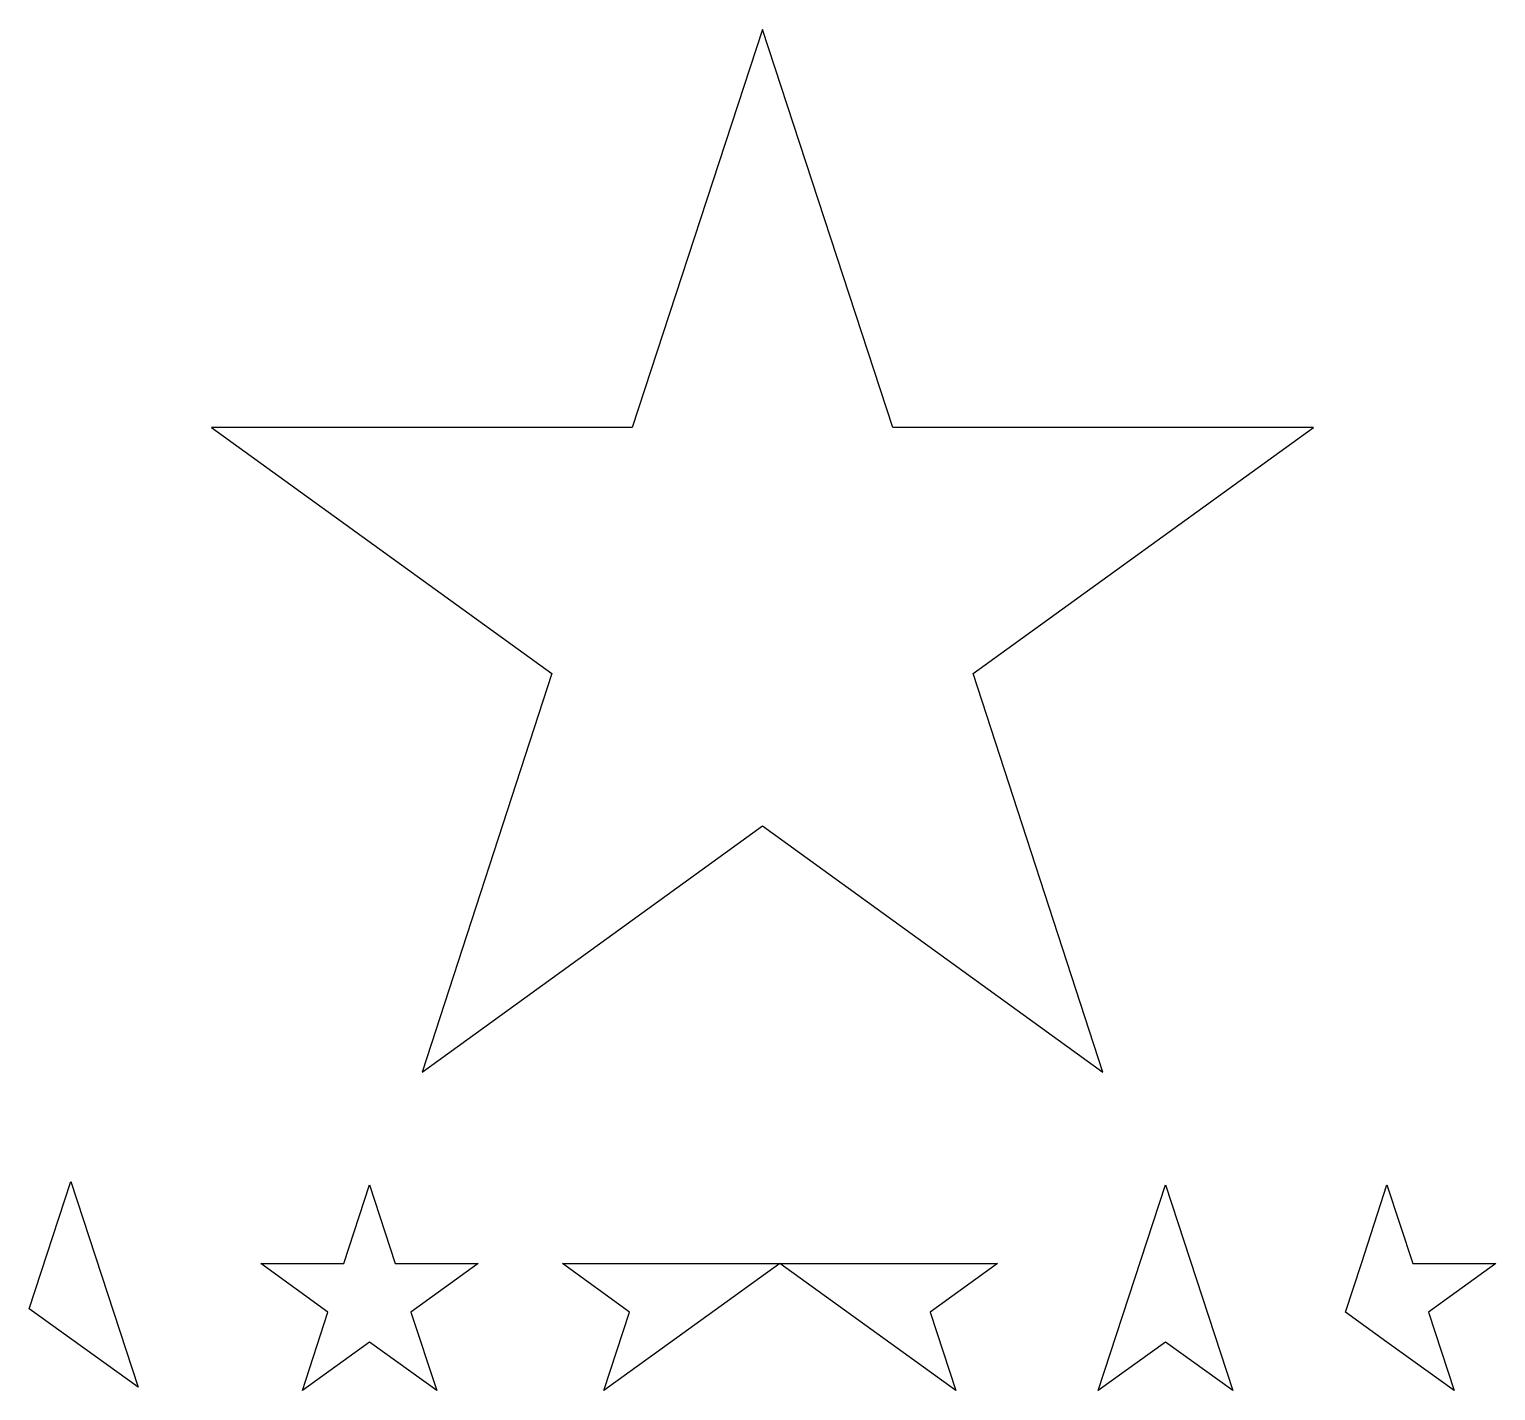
# Model space of a CAD drawing. Extents: x 40 to 440, y -330 to 42.
import ezdxf

# ---------------------------------------------------------------- set-up
doc = ezdxf.new("R2010")
doc.units = 0
doc.layers.get('0').update_dxf_attribs({"linetype": 'CONTINUOUS'})

msp = doc.modelspace()

# ---------------------------------------------------------------- linework, layer by layer
at = {"color": 7}
for points in [[(240, 41.6), (204.48, -66.96), (89.68, -66.96), (182.56, -134.08), (147.12, -242.72), (240, -175.6), (332.88, -242.72), (297.44, -134.08), (390.32, -66.96), (275.52, -66.96), (240, 41.6), (240, 41.6)], [(40, -307.28), (51.36, -272.56), (69.68, -328.64), (40, -307.28), (40, -307.28)], [(151.12, -329.6), (132.8, -316.4), (114.48, -329.6), (121.44, -308.16), (103.12, -294.96), (125.76, -294.96), (132.8, -273.52), (139.76, -294.96), (162.48, -294.96), (144.08, -308.16), (151.12, -329.6), (151.12, -329.6)], [(349.92, -316.4), (331.6, -329.6), (349.92, -273.52), (368.32, -329.6), (349.92, -316.4), (349.92, -316.4)], [(428.64, -329.6), (410.32, -316.4), (399.04, -308.16), (403.36, -294.96), (410.32, -273.52), (417.36, -294.96), (440, -294.96), (421.68, -308.16), (428.64, -329.6), (428.64, -329.6)], [(196.72, -329.6), (203.76, -308.16), (185.44, -294.96), (244.72, -294.96), (196.72, -329.6), (196.72, -329.6)], [(292.72, -329.6), (244.72, -294.96), (304.08, -294.96), (285.76, -308.16), (292.72, -329.6), (292.72, -329.6)]]:
    msp.add_lwpolyline(points, dxfattribs=at)

doc.saveas('drawing.dxf')
